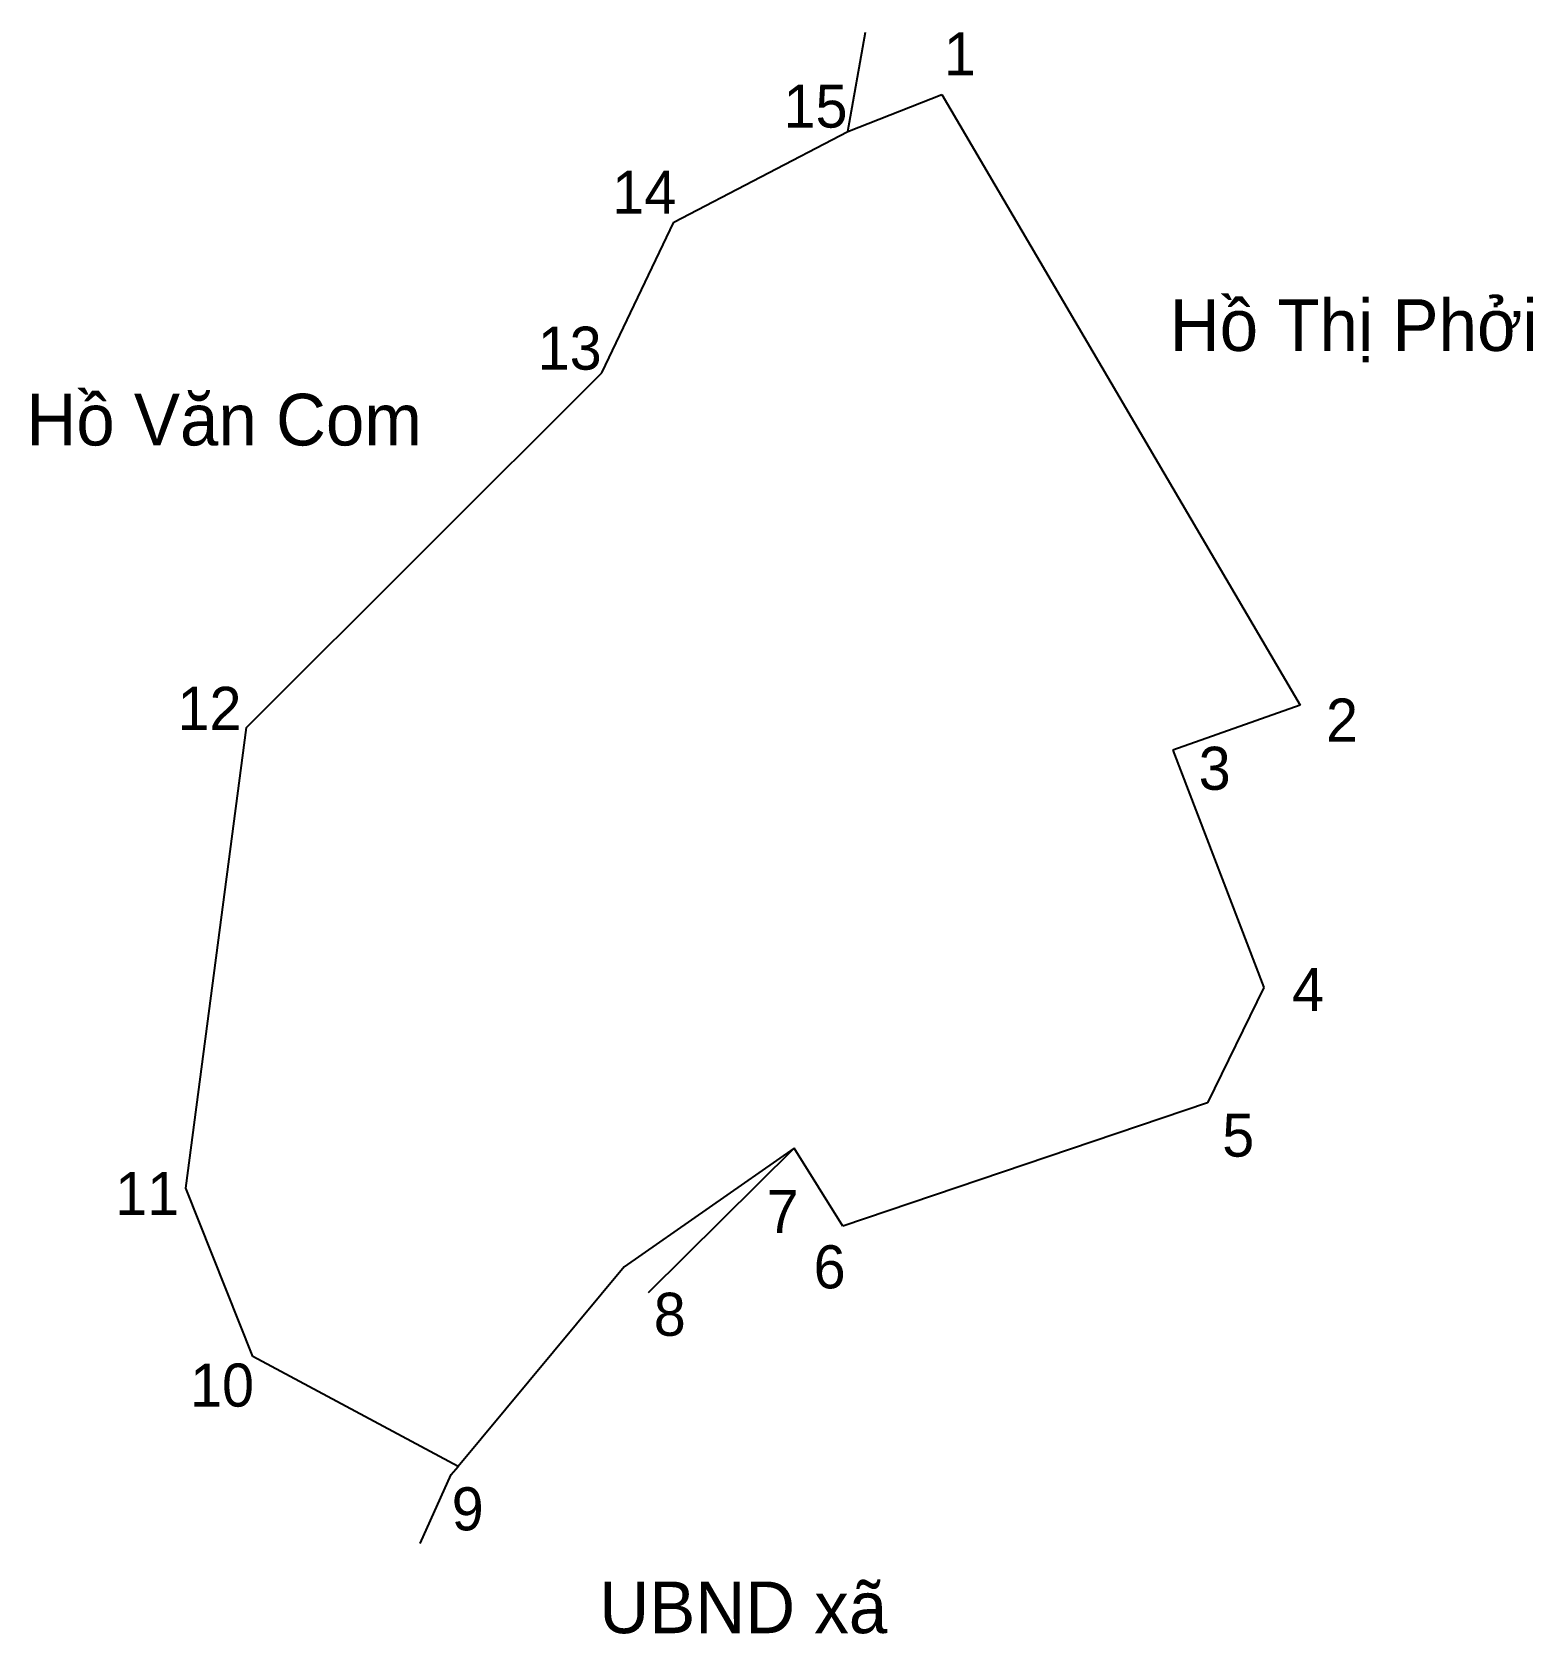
# Model space of a CAD drawing. Extents: x 549547 to 549675, y 1825216 to 1825352.
import ezdxf

# ---------------------------------------------------------------- set-up
doc = ezdxf.new("R2010")
doc.units = 0
for name, color, linetype in [('CanhThua', 7, 'Continuous'), ('RauThua', 7, 'Continuous'), ('SoHieuDinhThua', 7, 'Continuous'), ('TenChuLanCan', 7, 'Continuous')]:
    doc.layers.add(name, color=color, linetype=linetype)

msp = doc.modelspace()

# ---------------------------------------------------------------- linework, layer by layer
at = {"layer": 'CanhThua'}
for p, q in [((549616.93, 1825343.64), (549624.92, 1825346.79)), ((549624.92, 1825346.79), (549655.48, 1825294.72)), ((549602.09, 1825335.91), (549616.93, 1825343.64)), ((549595.95, 1825323.05), (549602.09, 1825335.91)), ((549565.65, 1825292.83), (549595.95, 1825323.05)), ((549655.48, 1825294.72), (549644.63, 1825290.89)), ((549560.47, 1825253.54), (549565.65, 1825292.83)), ((549644.63, 1825290.89), (549652.39, 1825270.65)), ((549652.39, 1825270.65), (549647.59, 1825260.82)), ((549647.59, 1825260.82), (549616.49, 1825250.29)), ((549612.34, 1825256.95), (549597.85, 1825246.85)), ((549616.49, 1825250.29), (549612.34, 1825256.95)), ((549566.18, 1825239.2), (549560.47, 1825253.54)), ((549597.85, 1825246.85), (549583.68, 1825229.81)), ((549583.68, 1825229.81), (549566.18, 1825239.2))]:
    msp.add_line(p, q, dxfattribs=at)
at = {"layer": 'RauThua'}
for p, q in [((549616.93, 1825343.64), (549618.43, 1825352.12)), ((549599.97, 1825244.71), (549612.34, 1825256.95)), ((549599.93, 1825244.66), (549599.97, 1825244.71)), ((549583.11, 1825229.13), (549583.68, 1825229.81)), ((549580.44, 1825223.24), (549583.11, 1825229.13))]:
    msp.add_line(p, q, dxfattribs=at)

# ---------------------------------------------------------------- texts
at = {"layer": 'SoHieuDinhThua'}
for s, height, p in [('1', 3.67, (549625.1, 1825348.42)), ('15', 3.671, (549611.43, 1825343.97)), ('14', 3.671, (549596.83, 1825336.62)), ('13', 3.671, (549590.47, 1825323.33)), ('12', 3.671, (549559.76, 1825292.62)), ('2', 3.67, (549657.69, 1825291.62)), ('3', 3.67, (549646.83, 1825287.51)), ('4', 3.67, (549654.8, 1825268.65)), ('5', 3.67, (549648.84, 1825256.23)), ('11', 3.671, (549554.45, 1825251.25)), ('7', 3.67, (549610, 1825249.72)), ('6', 3.67, (549614, 1825245)), ('8', 3.67, (549600.37, 1825240.96)), ('10', 3.671, (549560.83, 1825234.92)), ('9', 3.67, (549583.14, 1825224.37))]:
    msp.add_text(s, height=height, dxfattribs=at).set_placement(p)
at = {"layer": 'TenChuLanCan'}
for s, height, p in [('Hồ Thị Phởi', 4.4053, (549644.37, 1825324.93)), ('Hồ Văn Com', 4.405, (549546.88, 1825316.87)), ('UBND xã', 4.405, (549595.73, 1825215.6))]:
    msp.add_text(s, height=height, dxfattribs=at).set_placement(p)

doc.saveas('drawing.dxf')
